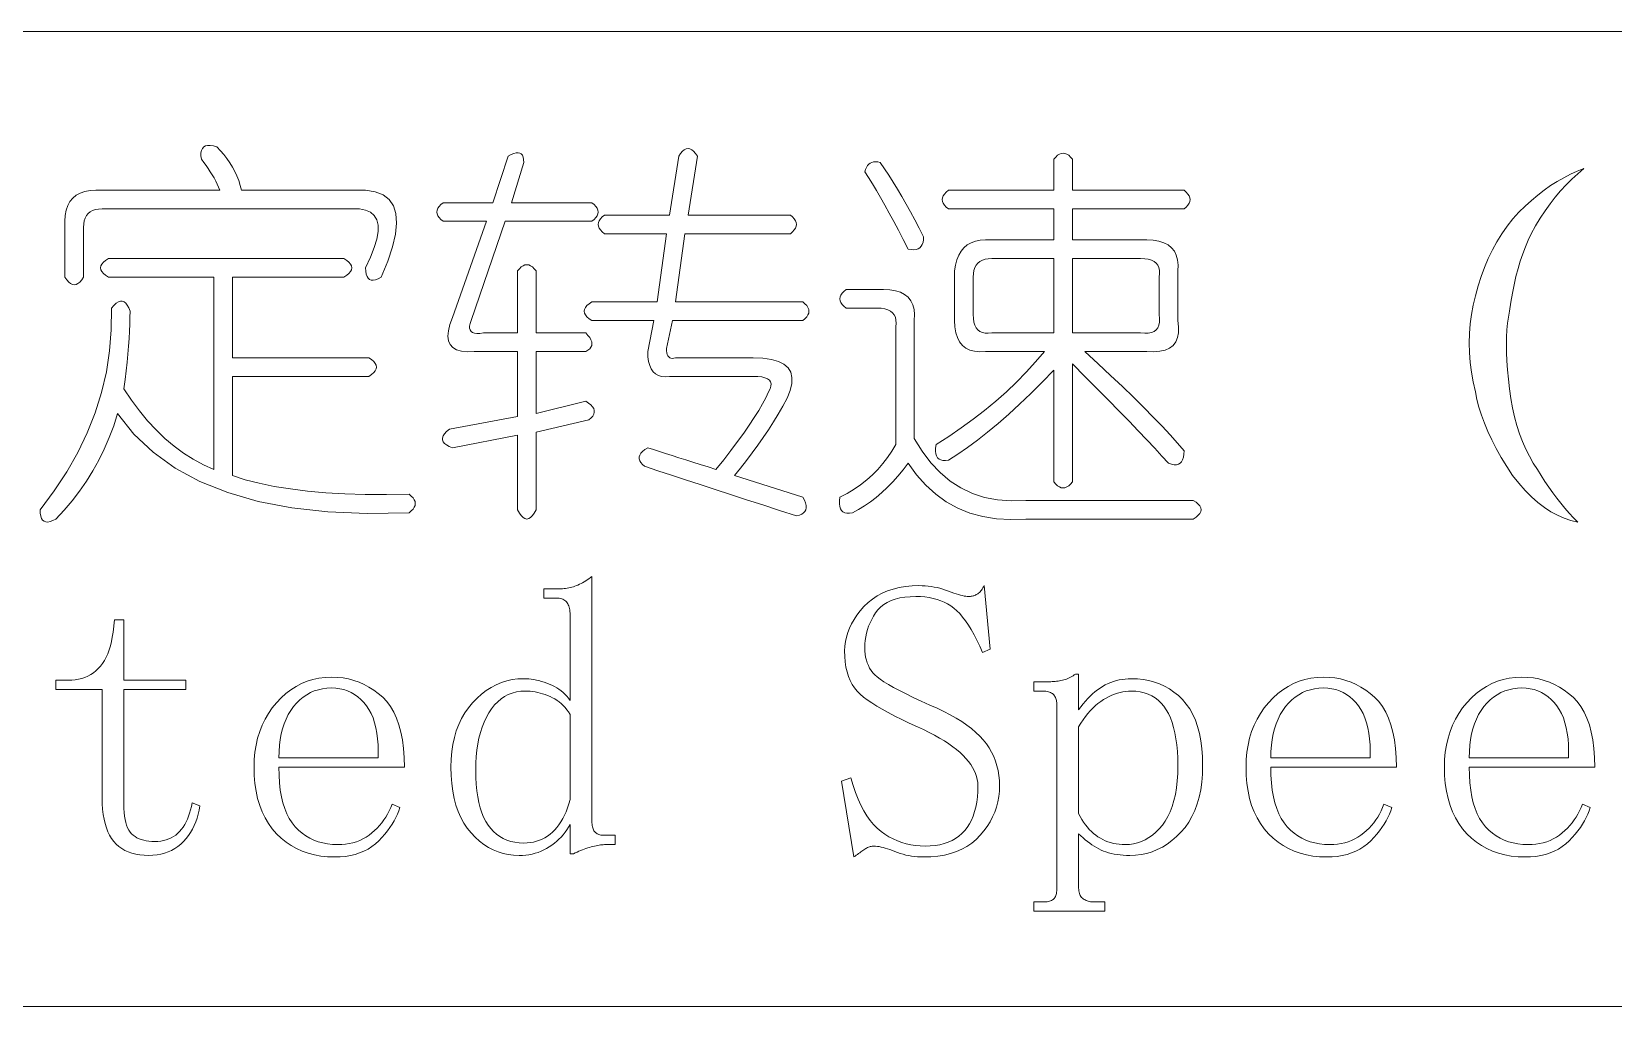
# Model space of a CAD drawing. Extents: x 1 to 297, y 1 to 210.
# Drawn here: x 47.49 to 56.24, y 29.56 to 34.95 of the extents above; entities that cross this region are included whole.
import ezdxf

# ---------------------------------------------------------------- set-up
doc = ezdxf.new("R2010")
doc.units = 0

msp = doc.modelspace()

# ---------------------------------------------------------------- linework, layer by layer
at = {"color": 7, "lineweight": 13}
for p, q in [((1.3055, 34.9534), (219.3213, 34.9534)), ((1.3055, 29.5649), (219.3213, 29.5649))]:
    msp.add_line(p, q, dxfattribs=at)
for points in [[(48.5176, 34.3163), (48.5375, 34.2954), (48.556, 34.2738), (48.5731, 34.2515), (48.5889, 34.2285), (48.6033, 34.2049), (48.6163, 34.1805), (48.628, 34.1555), (48.6383, 34.1298), (48.6472, 34.1034), (48.6547, 34.0763), (49.3404, 34.0763), (49.3938, 34.0684), (49.4371, 34.0516), (49.4706, 34.0259), (49.494, 33.9913), (49.5076, 33.9477), (49.5112, 33.8953), (49.5048, 33.8339), (49.4886, 33.7636), (49.4623, 33.6844), (49.4262, 33.5963), (49.4099, 33.5875), (49.3953, 33.5819), (49.3824, 33.5793), (49.3713, 33.5798), (49.3619, 33.5834), (49.3542, 33.5901), (49.3482, 33.5999), (49.3439, 33.6127), (49.3413, 33.6287), (49.3404, 33.6477), (49.3679, 33.7065), (49.3884, 33.7595), (49.4022, 33.8066), (49.409, 33.8479), (49.409, 33.8834), (49.4022, 33.9131), (49.3884, 33.9369), (49.3679, 33.9549), (49.3404, 33.9671), (49.3062, 33.9734), (47.8833, 33.9734), (47.8638, 33.9724), (47.8463, 33.9693), (47.8308, 33.9642), (47.8175, 33.957), (47.8062, 33.9477), (47.7969, 33.9364), (47.7897, 33.923), (47.7846, 33.9076), (47.7815, 33.8901), (47.7804, 33.8706), (47.7804, 33.5963), (47.7702, 33.5809), (47.7599, 33.5689), (47.7496, 33.5603), (47.7393, 33.5551), (47.729, 33.5534), (47.7187, 33.5551), (47.7084, 33.5603), (47.6982, 33.5689), (47.6879, 33.5809), (47.6776, 33.5963), (47.6776, 33.9049), (47.6793, 33.9374), (47.6844, 33.9666), (47.693, 33.9923), (47.705, 34.0146), (47.7204, 34.0334), (47.7393, 34.0489), (47.7616, 34.0609), (47.7873, 34.0694), (47.8164, 34.0746), (47.849, 34.0763), (48.5347, 34.0763), (48.5275, 34.0934), (48.5196, 34.1106), (48.5111, 34.1277), (48.5018, 34.1449), (48.4919, 34.162), (48.4812, 34.1791), (48.4699, 34.1963), (48.4579, 34.2134), (48.4452, 34.2306), (48.4319, 34.2477), (48.4296, 34.2669), (48.4298, 34.2834), (48.4324, 34.2971), (48.4374, 34.3081), (48.4447, 34.3163), (48.4545, 34.3218), (48.4667, 34.3245), (48.4812, 34.3245), (48.4982, 34.3218)], [(51.1747, 34.2649), (51.1233, 33.9391), (51.689, 33.9391), (51.7014, 33.9289), (51.711, 33.9186), (51.7178, 33.9083), (51.7219, 33.898), (51.7233, 33.8877), (51.7219, 33.8774), (51.7178, 33.8671), (51.711, 33.8569), (51.7014, 33.8466), (51.689, 33.8363), (51.1062, 33.8363), (51.0547, 33.4591), (51.7576, 33.4591), (51.7699, 33.4489), (51.7795, 33.4386), (51.7864, 33.4283), (51.7905, 33.418), (51.7919, 33.4077), (51.7905, 33.3974), (51.7864, 33.3871), (51.7795, 33.3769), (51.7699, 33.3666), (51.7576, 33.3563), (51.0376, 33.3563), (51.0033, 33.202), (51.0038, 33.1891), (51.0054, 33.178), (51.0079, 33.1686), (51.0115, 33.1609), (51.0162, 33.1549), (51.0218, 33.1506), (51.0285, 33.148), (51.0362, 33.1471), (51.045, 33.148), (51.0547, 33.1506), (51.4833, 33.1506), (51.5376, 33.1483), (51.5841, 33.1417), (51.6227, 33.1305), (51.6534, 33.1149), (51.6762, 33.0949), (51.6911, 33.0703), (51.6981, 33.0414), (51.6972, 33.0079), (51.6885, 32.9701), (51.6719, 32.9277), (51.6474, 32.8833), (51.6218, 32.8393), (51.5952, 32.7955), (51.5676, 32.7522), (51.539, 32.7091), (51.5094, 32.6665), (51.4787, 32.6241), (51.447, 32.5821), (51.4142, 32.5405), (51.3804, 32.4991), (51.7576, 32.3791), (51.7665, 32.3627), (51.7727, 32.3476), (51.7761, 32.3339), (51.7768, 32.3215), (51.7747, 32.3106), (51.7699, 32.301), (51.7624, 32.2927), (51.7521, 32.2859), (51.7391, 32.2804), (51.7233, 32.2763), (51.6285, 32.3068), (51.5361, 32.3366), (51.4461, 32.3658), (51.3585, 32.3942), (51.2733, 32.422), (51.1905, 32.4491), (51.1101, 32.4755), (51.0321, 32.5012), (50.9565, 32.5262), (50.8833, 32.5506), (50.8711, 32.5609), (50.862, 32.5711), (50.856, 32.5814), (50.8531, 32.5917), (50.8533, 32.602), (50.8566, 32.6123), (50.8629, 32.6226), (50.8723, 32.6329), (50.8848, 32.6431), (50.9004, 32.6534), (50.932, 32.643), (50.9649, 32.6322), (50.9992, 32.621), (51.0348, 32.6095), (51.0719, 32.5977), (51.1103, 32.5855), (51.15, 32.573), (51.1912, 32.5602), (51.2337, 32.547), (51.2776, 32.5334), (51.3206, 32.5871), (51.3606, 32.6383), (51.3974, 32.6872), (51.4312, 32.7337), (51.4619, 32.7777), (51.4895, 32.8194), (51.514, 32.8586), (51.5354, 32.8955), (51.5538, 32.9299), (51.569, 32.962), (51.5774, 32.9783), (51.582, 32.9929), (51.5829, 33.0057), (51.58, 33.0169), (51.5733, 33.0263), (51.5628, 33.034), (51.5486, 33.04), (51.5306, 33.0443), (51.5088, 33.0469), (51.4833, 33.0477), (51.0204, 33.0477), (50.9976, 33.046), (50.9772, 33.0477), (50.9592, 33.0529), (50.9436, 33.0614), (50.9304, 33.0734), (50.9196, 33.0889), (50.9112, 33.1077), (50.9052, 33.13), (50.9016, 33.1557), (50.9004, 33.1849), (50.9347, 33.3563), (50.5919, 33.3563), (50.5764, 33.3666), (50.5644, 33.3769), (50.5559, 33.3871), (50.5507, 33.3974), (50.549, 33.4077), (50.5507, 33.418), (50.5559, 33.4283), (50.5644, 33.4386), (50.5764, 33.4489), (50.5919, 33.4591), (50.9519, 33.4591), (51.0033, 33.8363), (50.6604, 33.8363), (50.6481, 33.8466), (50.6385, 33.8569), (50.6316, 33.8671), (50.6275, 33.8774), (50.6262, 33.8877), (50.6275, 33.898), (50.6316, 33.9083), (50.6385, 33.9186), (50.6481, 33.9289), (50.6604, 33.9391), (51.0204, 33.9391), (51.0719, 34.2649), (51.0822, 34.2803), (51.0924, 34.2923), (51.1027, 34.3009), (51.113, 34.306), (51.1233, 34.3077), (51.1336, 34.306), (51.1439, 34.3009), (51.1542, 34.2923), (51.1644, 34.2803)], [(50.129, 34.2649), (50.1453, 34.2738), (50.1599, 34.2799), (50.1727, 34.2834), (50.1839, 34.2841), (50.1933, 34.282), (50.201, 34.2772), (50.207, 34.2697), (50.2113, 34.2594), (50.2139, 34.2463), (50.2147, 34.2306), (50.1462, 34.0077), (50.5919, 34.0077), (50.6042, 33.9974), (50.6138, 33.9871), (50.6207, 33.9769), (50.6248, 33.9666), (50.6262, 33.9563), (50.6248, 33.946), (50.6207, 33.9357), (50.6138, 33.9254), (50.6042, 33.9151), (50.5919, 33.9049), (50.1119, 33.9049), (49.9233, 33.3563), (49.9178, 33.3402), (49.9151, 33.3261), (49.9151, 33.3141), (49.9178, 33.3042), (49.9233, 33.2963), (49.9315, 33.2905), (49.9425, 33.2867), (49.9562, 33.285), (49.9727, 33.2853), (49.9919, 33.2877), (50.1804, 33.2877), (50.1804, 33.6306), (50.1907, 33.6429), (50.201, 33.6525), (50.2113, 33.6594), (50.2216, 33.6635), (50.2319, 33.6649), (50.2422, 33.6635), (50.2524, 33.6594), (50.2627, 33.6525), (50.273, 33.6429), (50.2833, 33.6306), (50.2833, 33.2877), (50.5576, 33.2877), (50.5699, 33.2743), (50.5795, 33.2617), (50.5864, 33.2497), (50.5905, 33.2383), (50.5919, 33.2277), (50.5905, 33.2178), (50.5864, 33.2085), (50.5795, 33.1999), (50.5699, 33.1921), (50.5576, 33.1849), (50.2833, 33.1849), (50.2833, 32.842), (50.5576, 32.9106), (50.5732, 32.9003), (50.5857, 32.89), (50.5951, 32.8797), (50.6015, 32.8694), (50.6047, 32.8591), (50.6049, 32.8489), (50.602, 32.8386), (50.596, 32.8283), (50.5869, 32.818), (50.5747, 32.8077), (50.2833, 32.7391), (50.2833, 32.3106), (50.273, 32.2921), (50.2627, 32.2777), (50.2524, 32.2674), (50.2422, 32.2612), (50.2319, 32.2591), (50.2216, 32.2612), (50.2113, 32.2674), (50.201, 32.2777), (50.1907, 32.2921), (50.1804, 32.3106), (50.1804, 32.722), (49.8204, 32.6534), (49.8018, 32.6606), (49.7868, 32.6685), (49.7757, 32.6771), (49.7683, 32.6863), (49.7647, 32.6963), (49.7649, 32.7069), (49.7688, 32.7182), (49.7766, 32.7302), (49.788, 32.7429), (49.8033, 32.7563), (50.1804, 32.8249), (50.1804, 33.1849), (49.9404, 33.1849), (49.9022, 33.1837), (49.8698, 33.1869), (49.8432, 33.1946), (49.8225, 33.2068), (49.8076, 33.2234), (49.7985, 33.2445), (49.7952, 33.2701), (49.7978, 33.3001), (49.8062, 33.3345), (49.8204, 33.3734), (50.009, 33.9049), (49.769, 33.9049), (49.7567, 33.9151), (49.7471, 33.9254), (49.7402, 33.9357), (49.7361, 33.946), (49.7347, 33.9563), (49.7361, 33.9666), (49.7402, 33.9769), (49.7471, 33.9871), (49.7567, 33.9974), (49.769, 34.0077), (50.0433, 34.0077)], [(52.1862, 34.2306), (52.2102, 34.1956), (52.2342, 34.1593), (52.2582, 34.1215), (52.2822, 34.0825), (52.3062, 34.042), (52.3302, 34.0002), (52.3542, 33.957), (52.3782, 33.9124), (52.4022, 33.8665), (52.4262, 33.8191), (52.4253, 33.803), (52.4227, 33.789), (52.4184, 33.777), (52.4124, 33.767), (52.4047, 33.7591), (52.3953, 33.7533), (52.3842, 33.7495), (52.3713, 33.7478), (52.3567, 33.7482), (52.3404, 33.7506), (52.3134, 33.8042), (52.287, 33.8555), (52.2612, 33.9043), (52.2362, 33.9508), (52.2119, 33.9949), (52.1882, 34.0365), (52.1652, 34.0758), (52.143, 34.1126), (52.1214, 34.1471), (52.1004, 34.1791), (52.1044, 34.192), (52.1094, 34.2031), (52.1154, 34.2126), (52.1224, 34.2203), (52.1304, 34.2263), (52.1395, 34.2306), (52.1496, 34.2331), (52.1608, 34.234), (52.173, 34.2331)], [(53.1462, 34.2477), (53.1564, 34.2601), (53.1667, 34.2697), (53.177, 34.2765), (53.1873, 34.2806), (53.1976, 34.282), (53.2079, 34.2806), (53.2182, 34.2765), (53.2284, 34.2697), (53.2387, 34.2601), (53.249, 34.2477), (53.249, 34.0763), (53.8662, 34.0763), (53.8785, 34.066), (53.8881, 34.0557), (53.895, 34.0454), (53.8991, 34.0351), (53.9004, 34.0249), (53.8991, 34.0146), (53.895, 34.0043), (53.8881, 33.994), (53.8785, 33.9837), (53.8662, 33.9734), (53.249, 33.9734), (53.249, 33.802), (53.6604, 33.802), (53.6961, 33.8003), (53.7276, 33.7951), (53.7551, 33.7866), (53.7784, 33.7746), (53.7976, 33.7591), (53.8127, 33.7403), (53.8236, 33.718), (53.8305, 33.6923), (53.8332, 33.6631), (53.8319, 33.6306), (53.8319, 33.3563), (53.8363, 33.3206), (53.836, 33.2891), (53.8308, 33.2617), (53.8209, 33.2383), (53.8062, 33.2191), (53.7866, 33.2041), (53.7623, 33.1931), (53.7331, 33.1862), (53.6992, 33.1835), (53.6604, 33.1849), (53.3176, 33.1849), (53.391, 33.1177), (53.4602, 33.0532), (53.5254, 32.9915), (53.5864, 32.9325), (53.6433, 32.8763), (53.6961, 32.8228), (53.7448, 32.7721), (53.7894, 32.7241), (53.8298, 32.6788), (53.8662, 32.6363), (53.8653, 32.6171), (53.8627, 32.6006), (53.8584, 32.5869), (53.8524, 32.5759), (53.8447, 32.5677), (53.8353, 32.5622), (53.8242, 32.5595), (53.8113, 32.5595), (53.7967, 32.5622), (53.7804, 32.5677), (53.7443, 32.6071), (53.7043, 32.65), (53.6606, 32.6963), (53.6131, 32.746), (53.5619, 32.7991), (53.5068, 32.8557), (53.448, 32.9157), (53.3855, 32.9791), (53.3191, 33.046), (53.249, 33.1163), (53.249, 32.4649), (53.2387, 32.4525), (53.2284, 32.4429), (53.2182, 32.4361), (53.2079, 32.4319), (53.1976, 32.4306), (53.1873, 32.4319), (53.177, 32.4361), (53.1667, 32.4429), (53.1564, 32.4525), (53.1462, 32.4649), (53.1462, 33.082), (53.0817, 33.0153), (53.0186, 32.9524), (52.9569, 32.8933), (52.8966, 32.8379), (52.8376, 32.7863), (52.78, 32.7385), (52.7238, 32.6944), (52.6689, 32.6541), (52.6154, 32.6176), (52.5633, 32.5849), (52.5472, 32.5826), (52.5331, 32.5828), (52.5211, 32.5854), (52.5112, 32.5903), (52.5033, 32.5977), (52.4975, 32.6075), (52.4937, 32.6197), (52.492, 32.6342), (52.4923, 32.6512), (52.4947, 32.6706), (52.5655, 32.7158), (52.6339, 32.7625), (52.6999, 32.8105), (52.7635, 32.8598), (52.8247, 32.9106), (52.8835, 32.9627), (52.9399, 33.0162), (52.9939, 33.071), (53.0455, 33.1273), (53.0947, 33.1849), (52.769, 33.1849), (52.7364, 33.1835), (52.7073, 33.1862), (52.6816, 33.1931), (52.6593, 33.2041), (52.6404, 33.2191), (52.625, 33.2383), (52.613, 33.2617), (52.6044, 33.2891), (52.5993, 33.3206), (52.5976, 33.3563), (52.5976, 33.6306), (52.6024, 33.6631), (52.6099, 33.6923), (52.6202, 33.718), (52.6332, 33.7403), (52.649, 33.7591), (52.6675, 33.7746), (52.6888, 33.7866), (52.7128, 33.7951), (52.7395, 33.8003), (52.769, 33.802), (53.1462, 33.802), (53.1462, 33.9734), (52.5633, 33.9734), (52.551, 33.9837), (52.5414, 33.994), (52.5345, 34.0043), (52.5304, 34.0146), (52.529, 34.0249), (52.5304, 34.0351), (52.5345, 34.0454), (52.5414, 34.0557), (52.551, 34.066), (52.5633, 34.0763), (53.1462, 34.0763)], [(56.0776, 34.1963), (56.0438, 34.168), (56.0111, 34.138), (55.9794, 34.1063), (55.9487, 34.0729), (55.919, 34.0377), (55.8904, 34.0009), (55.8628, 33.9623), (55.8362, 33.922), (55.8107, 33.88), (55.7862, 33.8363), (55.7695, 33.8011), (55.7539, 33.7643), (55.7394, 33.7257), (55.7258, 33.6854), (55.7133, 33.6434), (55.7018, 33.5997), (55.6914, 33.5543), (55.6819, 33.5071), (55.6735, 33.4583), (55.6662, 33.4077), (55.66, 33.3757), (55.6552, 33.3412), (55.6518, 33.3043), (55.6497, 33.2651), (55.649, 33.2234), (55.6497, 33.1794), (55.6518, 33.1329), (55.6552, 33.0841), (55.66, 33.0328), (55.6662, 32.9791), (55.6739, 32.9253), (55.6833, 32.8735), (55.6944, 32.8238), (55.7073, 32.7762), (55.7219, 32.7306), (55.7382, 32.687), (55.7562, 32.6455), (55.7759, 32.6061), (55.7973, 32.5687), (55.8204, 32.5334), (55.8412, 32.4997), (55.8623, 32.4669), (55.8837, 32.4352), (55.9055, 32.4045), (55.9276, 32.3749), (55.95, 32.3462), (55.9728, 32.3186), (55.996, 32.2921), (56.0195, 32.2665), (56.0433, 32.242), (56.0058, 32.2507), (55.9686, 32.2633), (55.9317, 32.2795), (55.8952, 32.2996), (55.859, 32.3234), (55.8232, 32.351), (55.7877, 32.3824), (55.7526, 32.4175), (55.7178, 32.4565), (55.6833, 32.4991), (55.6504, 32.5501), (55.6202, 32.5999), (55.5928, 32.6488), (55.5681, 32.6966), (55.5462, 32.7434), (55.527, 32.7892), (55.5105, 32.8339), (55.4968, 32.8777), (55.4858, 32.9203), (55.4776, 32.962), (55.4652, 33.0167), (55.4556, 33.071), (55.4488, 33.125), (55.4447, 33.1787), (55.4433, 33.232), (55.4447, 33.285), (55.4488, 33.3376), (55.4556, 33.3899), (55.4652, 33.4418), (55.4776, 33.4934), (55.4923, 33.5474), (55.5091, 33.5997), (55.528, 33.6503), (55.5489, 33.6991), (55.5719, 33.7463), (55.5969, 33.7917), (55.624, 33.8354), (55.6531, 33.8774), (55.6843, 33.9177), (55.7176, 33.9563), (55.752, 33.9895), (55.7868, 34.0207), (55.822, 34.0499), (55.8575, 34.077), (55.8933, 34.102), (55.9295, 34.125), (55.966, 34.1459), (56.0028, 34.1647), (56.04, 34.1815)], [(47.9176, 33.6991), (49.2204, 33.6991), (49.2359, 33.6889), (49.2479, 33.6786), (49.2564, 33.6683), (49.2616, 33.658), (49.2633, 33.6477), (49.2616, 33.6374), (49.2564, 33.6271), (49.2479, 33.6169), (49.2359, 33.6066), (49.2204, 33.5963), (48.6033, 33.5963), (48.6033, 33.1506), (49.3576, 33.1506), (49.373, 33.1403), (49.385, 33.13), (49.3936, 33.1197), (49.3987, 33.1094), (49.4004, 33.0991), (49.3987, 33.0889), (49.3936, 33.0786), (49.385, 33.0683), (49.373, 33.058), (49.3576, 33.0477), (48.6033, 33.0477), (48.6033, 32.4991), (48.6748, 32.4765), (48.7521, 32.4566), (48.8352, 32.4395), (48.9242, 32.4251), (49.019, 32.4134), (49.1196, 32.4045), (49.2261, 32.3983), (49.3384, 32.3949), (49.4565, 32.3942), (49.5804, 32.3963), (49.5928, 32.386), (49.6024, 32.3757), (49.6092, 32.3654), (49.6134, 32.3551), (49.6147, 32.3449), (49.6134, 32.3346), (49.6092, 32.3243), (49.6024, 32.314), (49.5928, 32.3037), (49.5804, 32.2934), (49.3483, 32.2897), (49.132, 32.2989), (48.9314, 32.3212), (48.7466, 32.3565), (48.5776, 32.4049), (48.4243, 32.4662), (48.2868, 32.5406), (48.1651, 32.6281), (48.0592, 32.7285), (47.969, 32.842), (47.9471, 32.7745), (47.9224, 32.709), (47.895, 32.6455), (47.8648, 32.5842), (47.8319, 32.5249), (47.7962, 32.4676), (47.7578, 32.4124), (47.7167, 32.3593), (47.6728, 32.3082), (47.6262, 32.2591), (47.6099, 32.2504), (47.5953, 32.2447), (47.5824, 32.2422), (47.5713, 32.2427), (47.5619, 32.2463), (47.5542, 32.253), (47.5482, 32.2627), (47.5439, 32.2756), (47.5413, 32.2915), (47.5404, 32.3106), (47.6184, 32.4143), (47.6879, 32.5197), (47.7487, 32.6269), (47.801, 32.7357), (47.8447, 32.8463), (47.8799, 32.9586), (47.9064, 33.0726), (47.9244, 33.1883), (47.9339, 33.3057), (47.9347, 33.4249), (47.9481, 33.4401), (47.9608, 33.4516), (47.9728, 33.4593), (47.9841, 33.4633), (47.9947, 33.4634), (48.0047, 33.4598), (48.0139, 33.4525), (48.0225, 33.4413), (48.0304, 33.4264), (48.0376, 33.4077), (48.0372, 33.3726), (48.0362, 33.3357), (48.0345, 33.2971), (48.0321, 33.2569), (48.029, 33.2149), (48.0252, 33.1711), (48.0208, 33.1257), (48.0156, 33.0786), (48.0098, 33.0297), (48.0033, 32.9791), (48.0453, 32.9161), (48.089, 32.8571), (48.1344, 32.8022), (48.1816, 32.7515), (48.2304, 32.7049), (48.281, 32.6623), (48.3333, 32.6239), (48.3873, 32.5897), (48.443, 32.5595), (48.5004, 32.5334), (48.5004, 33.5963), (47.9176, 33.5963), (47.9022, 33.6066), (47.8902, 33.6169), (47.8816, 33.6271), (47.8764, 33.6374), (47.8747, 33.6477), (47.8764, 33.658), (47.8816, 33.6683), (47.8902, 33.6786), (47.9022, 33.6889)], [(53.1462, 33.6991), (52.8033, 33.6991), (52.7838, 33.6981), (52.7663, 33.695), (52.7508, 33.6899), (52.7375, 33.6827), (52.7262, 33.6734), (52.7169, 33.6621), (52.7097, 33.6487), (52.7046, 33.6333), (52.7015, 33.6158), (52.7004, 33.5963), (52.7004, 33.3906), (52.7015, 33.3679), (52.7046, 33.3481), (52.7097, 33.3309), (52.7169, 33.3165), (52.7262, 33.3049), (52.7375, 33.2959), (52.7508, 33.2898), (52.7663, 33.2863), (52.7838, 33.2857), (52.8033, 33.2877), (53.1462, 33.2877)], [(53.6262, 33.6991), (53.249, 33.6991), (53.249, 33.2877), (53.6262, 33.2877), (53.6488, 33.2857), (53.6687, 33.2863), (53.6858, 33.2898), (53.7002, 33.2959), (53.7119, 33.3049), (53.7208, 33.3165), (53.727, 33.3309), (53.7304, 33.3481), (53.7311, 33.3679), (53.729, 33.3906), (53.729, 33.5963), (53.7311, 33.6158), (53.7304, 33.6333), (53.727, 33.6487), (53.7208, 33.6621), (53.7119, 33.6734), (53.7002, 33.6827), (53.6858, 33.6899), (53.6687, 33.695), (53.6488, 33.6981)], [(51.9976, 33.5277), (52.2033, 33.5277), (52.239, 33.526), (52.2705, 33.5209), (52.2979, 33.5123), (52.3212, 33.5003), (52.3404, 33.4849), (52.3555, 33.466), (52.3665, 33.4437), (52.3734, 33.418), (52.3761, 33.3889), (52.3747, 33.3563), (52.3747, 32.7049), (52.4179, 32.6335), (52.4652, 32.5705), (52.5167, 32.5156), (52.5722, 32.469), (52.6319, 32.4306), (52.6956, 32.4004), (52.7635, 32.3785), (52.8355, 32.3647), (52.9116, 32.3593), (52.9919, 32.362), (53.9176, 32.362), (53.933, 32.3517), (53.945, 32.3414), (53.9536, 32.3311), (53.9587, 32.3209), (53.9604, 32.3106), (53.9587, 32.3003), (53.9536, 32.29), (53.945, 32.2797), (53.933, 32.2694), (53.9176, 32.2591), (52.9919, 32.2591), (52.9082, 32.2561), (52.8287, 32.2605), (52.7532, 32.2725), (52.6819, 32.2921), (52.6147, 32.3191), (52.5516, 32.3538), (52.4927, 32.3959), (52.4378, 32.4457), (52.3871, 32.5029), (52.3404, 32.5677), (52.3127, 32.531), (52.2842, 32.4964), (52.2551, 32.4638), (52.2252, 32.4333), (52.1947, 32.4049), (52.1635, 32.3785), (52.1316, 32.3541), (52.0991, 32.3318), (52.0658, 32.3116), (52.0319, 32.2934), (52.0158, 32.2912), (52.0017, 32.2914), (51.9897, 32.2939), (51.9798, 32.2989), (51.9719, 32.3063), (51.966, 32.3161), (51.9623, 32.3282), (51.9606, 32.3428), (51.9609, 32.3598), (51.9633, 32.3791), (52.0034, 32.4006), (52.0415, 32.4237), (52.0775, 32.4486), (52.1114, 32.4751), (52.1433, 32.5034), (52.1731, 32.5334), (52.2009, 32.5651), (52.2266, 32.5986), (52.2503, 32.6337), (52.2719, 32.6706), (52.2719, 33.322), (52.2739, 33.3415), (52.2732, 33.359), (52.2698, 33.3745), (52.2636, 33.3878), (52.2547, 33.3991), (52.2431, 33.4084), (52.2287, 33.4156), (52.2115, 33.4207), (52.1916, 33.4238), (52.169, 33.4249), (51.9976, 33.4249), (51.9852, 33.4351), (51.9756, 33.4454), (51.9688, 33.4557), (51.9647, 33.466), (51.9633, 33.4763), (51.9647, 33.4866), (51.9688, 33.4969), (51.9756, 33.5071), (51.9852, 33.5174)], [(50.189, 30.3991), (50.1586, 30.4004), (50.129, 30.4041), (50.1003, 30.4103), (50.0724, 30.419), (50.0454, 30.4302), (50.0193, 30.4439), (49.994, 30.46), (49.9696, 30.4787), (49.946, 30.4998), (49.9233, 30.5234), (49.9021, 30.5494), (49.8832, 30.5778), (49.8665, 30.6084), (49.852, 30.6414), (49.8397, 30.6766), (49.8297, 30.7142), (49.8219, 30.7541), (49.8163, 30.7963), (49.813, 30.8409), (49.8119, 30.8877), (49.8131, 30.9314), (49.8167, 30.9733), (49.8227, 31.0133), (49.8311, 31.0516), (49.8419, 31.0881), (49.8551, 31.1227), (49.8707, 31.1556), (49.8887, 31.1867), (49.9091, 31.216), (49.9319, 31.2434), (49.9563, 31.2687), (49.9816, 31.2913), (50.0077, 31.3112), (50.0347, 31.3285), (50.0626, 31.3431), (50.0913, 31.355), (50.1209, 31.3643), (50.1513, 31.371), (50.1826, 31.375), (50.2147, 31.3763), (50.2285, 31.376), (50.2423, 31.3751), (50.2563, 31.3736), (50.2703, 31.3715), (50.2844, 31.3688), (50.2986, 31.3655), (50.3128, 31.3616), (50.3272, 31.3571), (50.3416, 31.352), (50.3562, 31.3463), (50.3704, 31.34), (50.3841, 31.3331), (50.3972, 31.3256), (50.4096, 31.3175), (50.4215, 31.3088), (50.4328, 31.2995), (50.4435, 31.2896), (50.4535, 31.2791), (50.463, 31.268), (50.4719, 31.2563), (50.4719, 31.7191), (50.4717, 31.7292), (50.4712, 31.7387), (50.4703, 31.7477), (50.4691, 31.7562), (50.4676, 31.7641), (50.4657, 31.7716), (50.4635, 31.7785), (50.4609, 31.785), (50.458, 31.7909), (50.4547, 31.7963), (50.451, 31.8012), (50.4468, 31.8055), (50.4421, 31.8094), (50.4369, 31.8127), (50.4312, 31.8156), (50.4249, 31.8179), (50.4181, 31.8197), (50.4108, 31.821), (50.403, 31.8217), (50.3947, 31.822), (50.3262, 31.822), (50.3262, 31.8734), (50.4204, 31.8734), (50.429, 31.8736), (50.4376, 31.8741), (50.4462, 31.875), (50.4547, 31.8762), (50.4633, 31.8777), (50.4719, 31.8796), (50.4804, 31.8818), (50.489, 31.8844), (50.4976, 31.8873), (50.5062, 31.8906), (50.5147, 31.8942), (50.5233, 31.8981), (50.5319, 31.9024), (50.5404, 31.907), (50.549, 31.912), (50.5576, 31.9173), (50.5662, 31.923), (50.5747, 31.929), (50.5833, 31.9353), (50.5919, 31.942), (50.5919, 30.5877), (50.592, 30.5794), (50.5926, 30.5716), (50.5934, 30.5643), (50.5946, 30.5575), (50.5962, 30.5513), (50.598, 30.5455), (50.6003, 30.5403), (50.6028, 30.5356), (50.6058, 30.5314), (50.609, 30.5277), (50.6126, 30.5245), (50.6166, 30.5215), (50.6208, 30.519), (50.6255, 30.5167), (50.6304, 30.5149), (50.6358, 30.5133), (50.6414, 30.5121), (50.6474, 30.5113), (50.6538, 30.5107), (50.6604, 30.5106), (50.7204, 30.5106), (50.7204, 30.4591), (50.669, 30.4591), (50.662, 30.459), (50.6548, 30.4586), (50.6473, 30.458), (50.6395, 30.4571), (50.6315, 30.4559), (50.6232, 30.4545), (50.6147, 30.4528), (50.6059, 30.4509), (50.5969, 30.4487), (50.5876, 30.4463), (50.5781, 30.4436), (50.5686, 30.4406), (50.5589, 30.4374), (50.5492, 30.4339), (50.5394, 30.4302), (50.5295, 30.4262), (50.5195, 30.422), (50.5094, 30.4175), (50.4993, 30.4127), (50.489, 30.4077), (50.4719, 30.4077), (50.4719, 30.5706), (50.463, 30.5554), (50.4535, 30.5409), (50.4435, 30.527), (50.4328, 30.5137), (50.4215, 30.5009), (50.4096, 30.4888), (50.3972, 30.4773), (50.3841, 30.4663), (50.3704, 30.456), (50.3562, 30.4463), (50.3414, 30.4373), (50.3262, 30.4293), (50.3105, 30.4222), (50.2944, 30.4161), (50.2779, 30.4109), (50.261, 30.4067), (50.2437, 30.4034), (50.2259, 30.401), (50.2077, 30.3996)], [(52.3919, 31.1106), (52.347, 31.1309), (52.3051, 31.1507), (52.2661, 31.17), (52.23, 31.1887), (52.1969, 31.207), (52.1666, 31.2247), (52.1393, 31.242), (52.1148, 31.2587), (52.0933, 31.2749), (52.0747, 31.2906), (52.0584, 31.3069), (52.0439, 31.3249), (52.031, 31.3446), (52.0199, 31.366), (52.0104, 31.3891), (52.0027, 31.414), (51.9967, 31.4406), (51.9924, 31.4689), (51.9899, 31.4989), (51.989, 31.5306), (51.9901, 31.5562), (51.9933, 31.5815), (51.9987, 31.6066), (52.0062, 31.6314), (52.0158, 31.6559), (52.0276, 31.6802), (52.0415, 31.7043), (52.0576, 31.7281), (52.0758, 31.7516), (52.0962, 31.7749), (52.1185, 31.7968), (52.1426, 31.8165), (52.1685, 31.8339), (52.1963, 31.8489), (52.2258, 31.8616), (52.2571, 31.8721), (52.2903, 31.8802), (52.3252, 31.8859), (52.3619, 31.8894), (52.4004, 31.8906), (52.4175, 31.8903), (52.4344, 31.8894), (52.4511, 31.8879), (52.4676, 31.8858), (52.484, 31.8831), (52.5002, 31.8798), (52.5162, 31.8759), (52.5321, 31.8714), (52.5478, 31.8663), (52.5633, 31.8606), (52.5783, 31.8549), (52.5924, 31.8498), (52.6057, 31.8453), (52.6182, 31.8414), (52.6297, 31.8381), (52.6404, 31.8354), (52.6503, 31.8333), (52.6593, 31.8318), (52.6674, 31.8309), (52.6747, 31.8306), (52.6798, 31.8307), (52.6848, 31.8311), (52.6898, 31.8317), (52.6946, 31.8326), (52.6994, 31.8338), (52.704, 31.8352), (52.7086, 31.8369), (52.7131, 31.8388), (52.7175, 31.841), (52.7219, 31.8434), (52.7261, 31.8462), (52.7303, 31.8494), (52.7343, 31.8531), (52.7383, 31.8571), (52.7422, 31.8616), (52.746, 31.8666), (52.7498, 31.8719), (52.7534, 31.8777), (52.757, 31.8839), (52.7604, 31.8906), (52.7947, 31.5391), (52.7519, 31.522), (52.7364, 31.5568), (52.7208, 31.5894), (52.7052, 31.6196), (52.6895, 31.6475), (52.6737, 31.6731), (52.6578, 31.6963), (52.6418, 31.7173), (52.6257, 31.7359), (52.6095, 31.7523), (52.5933, 31.7663), (52.5765, 31.7785), (52.5588, 31.7894), (52.5402, 31.7991), (52.5206, 31.8074), (52.5001, 31.8145), (52.4786, 31.8203), (52.4562, 31.8248), (52.4328, 31.828), (52.4085, 31.8299), (52.3833, 31.8306), (52.3518, 31.8297), (52.3223, 31.827), (52.2948, 31.8225), (52.2695, 31.8162), (52.2462, 31.8081), (52.2249, 31.7982), (52.2057, 31.7865), (52.1886, 31.773), (52.1735, 31.7577), (52.1604, 31.7406), (52.149, 31.7224), (52.1388, 31.7041), (52.1298, 31.6854), (52.122, 31.6665), (52.1154, 31.6474), (52.11, 31.6279), (52.1058, 31.6083), (52.1028, 31.5883), (52.101, 31.5682), (52.1004, 31.5477), (52.101, 31.5292), (52.1027, 31.5115), (52.1055, 31.4946), (52.1094, 31.4785), (52.1144, 31.4631), (52.1205, 31.4485), (52.1277, 31.4346), (52.1361, 31.4215), (52.1456, 31.4092), (52.1562, 31.3977), (52.1692, 31.386), (52.1862, 31.3732), (52.2069, 31.3593), (52.2316, 31.3442), (52.2601, 31.3281), (52.2924, 31.3108), (52.3287, 31.2924), (52.3687, 31.2729), (52.4127, 31.2523), (52.4604, 31.2306), (52.5004, 31.2132), (52.5381, 31.1954), (52.5735, 31.1772), (52.6065, 31.1586), (52.6372, 31.1395), (52.6656, 31.12), (52.6917, 31.1001), (52.7155, 31.0797), (52.737, 31.0589), (52.7562, 31.0377), (52.7733, 31.0159), (52.7886, 30.9933), (52.8021, 30.97), (52.8138, 30.9458), (52.8237, 30.9209), (52.8318, 30.8953), (52.8381, 30.8688), (52.8426, 30.8416), (52.8453, 30.8136), (52.8462, 30.7849), (52.8451, 30.7543), (52.8419, 30.7245), (52.8365, 30.6954), (52.829, 30.6669), (52.8194, 30.6391), (52.8076, 30.6121), (52.7937, 30.5857), (52.7776, 30.5599), (52.7594, 30.5349), (52.739, 30.5106), (52.7166, 30.4878), (52.6922, 30.4674), (52.6659, 30.4494), (52.6375, 30.4338), (52.6072, 30.4206), (52.575, 30.4098), (52.5407, 30.4014), (52.5045, 30.3954), (52.4663, 30.3918), (52.4262, 30.3906), (52.4091, 30.3909), (52.3924, 30.3918), (52.3759, 30.3933), (52.3596, 30.3954), (52.3437, 30.3981), (52.3279, 30.4014), (52.3125, 30.4053), (52.2972, 30.4098), (52.2823, 30.4149), (52.2676, 30.4206), (52.2533, 30.4263), (52.2396, 30.4314), (52.2266, 30.4359), (52.2141, 30.4398), (52.2022, 30.4431), (52.191, 30.4458), (52.1803, 30.4479), (52.1702, 30.4494), (52.1607, 30.4503), (52.1519, 30.4506), (52.1467, 30.4504), (52.1416, 30.4499), (52.1364, 30.449), (52.1313, 30.4478), (52.1262, 30.4463), (52.121, 30.4444), (52.1159, 30.4422), (52.1107, 30.4396), (52.1056, 30.4367), (52.1004, 30.4334), (52.0952, 30.4299), (52.0898, 30.4262), (52.0842, 30.4224), (52.0785, 30.4183), (52.0726, 30.4141), (52.0665, 30.4098), (52.0602, 30.4052), (52.0538, 30.4005), (52.0472, 30.3956), (52.0404, 30.3906), (51.9719, 30.8106), (52.0233, 30.8277), (52.0358, 30.7862), (52.0492, 30.7473), (52.0635, 30.7111), (52.0788, 30.6775), (52.0951, 30.6466), (52.1123, 30.6184), (52.1304, 30.5928), (52.1495, 30.5699), (52.1695, 30.5496), (52.1904, 30.532), (52.2122, 30.5165), (52.2345, 30.5027), (52.2574, 30.4905), (52.281, 30.4799), (52.3051, 30.4709), (52.3298, 30.4636), (52.3551, 30.4579), (52.3811, 30.4538), (52.4076, 30.4514), (52.4347, 30.4506), (52.4631, 30.4514), (52.4901, 30.454), (52.5156, 30.4583), (52.5396, 30.4643), (52.5622, 30.472), (52.5834, 30.4814), (52.603, 30.4926), (52.6212, 30.5054), (52.638, 30.52), (52.6533, 30.5363), (52.6671, 30.5542), (52.6795, 30.5737), (52.6905, 30.5947), (52.6999, 30.6172), (52.7079, 30.6413), (52.7145, 30.6669), (52.7196, 30.6941), (52.7232, 30.7228), (52.7254, 30.7531), (52.7262, 30.7849), (52.7253, 30.802), (52.7229, 30.819), (52.7188, 30.8359), (52.7131, 30.8527), (52.7058, 30.8695), (52.6968, 30.8862), (52.6863, 30.9028), (52.674, 30.9193), (52.6602, 30.9357), (52.6447, 30.952), (52.6275, 30.9682), (52.6086, 30.9844), (52.5878, 31.0005), (52.5652, 31.0165), (52.5408, 31.0324), (52.5146, 31.0482), (52.4866, 31.0639), (52.4568, 31.0795), (52.4253, 31.0951)], [(48.0033, 30.682), (48.0037, 30.6588), (48.005, 30.6371), (48.0072, 30.6169), (48.0102, 30.5983), (48.014, 30.5813), (48.0187, 30.5658), (48.0243, 30.5518), (48.0307, 30.5394), (48.038, 30.5285), (48.0462, 30.5191), (48.0552, 30.511), (48.065, 30.5037), (48.0757, 30.4973), (48.0873, 30.4917), (48.0997, 30.487), (48.113, 30.4831), (48.1272, 30.4801), (48.1422, 30.478), (48.158, 30.4767), (48.1747, 30.4763), (48.1915, 30.4768), (48.2076, 30.4785), (48.2231, 30.4813), (48.2378, 30.4852), (48.2519, 30.4902), (48.2652, 30.4963), (48.2779, 30.5036), (48.2899, 30.5119), (48.3012, 30.5214), (48.3119, 30.532), (48.3218, 30.5436), (48.3311, 30.5562), (48.3396, 30.5697), (48.3475, 30.5841), (48.3547, 30.5995), (48.3612, 30.6158), (48.3671, 30.6331), (48.3722, 30.6513), (48.3767, 30.6705), (48.3804, 30.6906), (48.4233, 30.6734), (48.4193, 30.6499), (48.4142, 30.6271), (48.408, 30.6053), (48.4007, 30.5843), (48.3922, 30.5641), (48.3827, 30.5449), (48.372, 30.5264), (48.3602, 30.5089), (48.3473, 30.4921), (48.3333, 30.4763), (48.3183, 30.4616), (48.3023, 30.4485), (48.2853, 30.4369), (48.2675, 30.4269), (48.2487, 30.4184), (48.2289, 30.4115), (48.2082, 30.4061), (48.1866, 30.4022), (48.164, 30.3999), (48.1404, 30.3991), (48.1154, 30.3999), (48.0916, 30.4022), (48.0691, 30.4061), (48.0479, 30.4115), (48.0279, 30.4184), (48.0093, 30.4269), (47.9919, 30.4369), (47.9759, 30.4485), (47.9611, 30.4616), (47.9476, 30.4763), (47.9354, 30.4926), (47.9244, 30.5106), (47.9148, 30.5303), (47.9064, 30.5517), (47.8994, 30.5749), (47.8936, 30.5997), (47.8891, 30.6263), (47.8859, 30.6546), (47.8839, 30.6846), (47.8833, 30.7163), (47.8833, 31.3163), (47.6262, 31.3163), (47.6262, 31.3677), (47.6947, 31.3677), (47.7149, 31.3684), (47.7343, 31.3703), (47.753, 31.3735), (47.7708, 31.378), (47.7879, 31.3838), (47.8043, 31.3909), (47.8198, 31.3992), (47.8346, 31.4089), (47.8486, 31.4198), (47.8619, 31.432), (47.8743, 31.4456), (47.8857, 31.4606), (47.8962, 31.4771), (47.9058, 31.4951), (47.9144, 31.5145), (47.922, 31.5354), (47.9288, 31.5577), (47.9346, 31.5815), (47.9394, 31.6067), (47.9433, 31.6334), (47.9519, 31.702), (48.0033, 31.702), (48.0033, 31.3677), (48.3462, 31.3677), (48.3462, 31.3163), (48.0033, 31.3163)], [(48.8604, 30.8877), (48.8613, 30.8428), (48.864, 30.8005), (48.8685, 30.7608), (48.8748, 30.7238), (48.8829, 30.6895), (48.8928, 30.6578), (48.9045, 30.6288), (48.918, 30.6025), (48.9333, 30.5788), (48.9504, 30.5577), (48.969, 30.539), (48.9887, 30.5222), (49.0095, 30.5074), (49.0314, 30.4946), (49.0544, 30.4838), (49.0785, 30.4749), (49.1037, 30.468), (49.1301, 30.4631), (49.1576, 30.4601), (49.1862, 30.4591), (49.2081, 30.4598), (49.2294, 30.4617), (49.2499, 30.4649), (49.2698, 30.4694), (49.289, 30.4752), (49.3075, 30.4823), (49.3254, 30.4906), (49.3425, 30.5003), (49.359, 30.5112), (49.3747, 30.5234), (49.3897, 30.5366), (49.4039, 30.5503), (49.4172, 30.5647), (49.4296, 30.5797), (49.4412, 30.5952), (49.4519, 30.6114), (49.4617, 30.6281), (49.4707, 30.6455), (49.4789, 30.6634), (49.4862, 30.682), (49.529, 30.6649), (49.5232, 30.646), (49.5162, 30.6273), (49.5078, 30.6087), (49.4982, 30.5901), (49.4872, 30.5716), (49.475, 30.5533), (49.4615, 30.535), (49.4467, 30.5167), (49.4307, 30.4986), (49.4133, 30.4806), (49.3947, 30.4635), (49.3747, 30.4482), (49.3535, 30.4347), (49.331, 30.423), (49.3072, 30.4131), (49.2822, 30.405), (49.2558, 30.3987), (49.2282, 30.3942), (49.1992, 30.3915), (49.169, 30.3906), (49.1303, 30.3919), (49.0931, 30.3957), (49.0573, 30.4021), (49.023, 30.4111), (48.9901, 30.4227), (48.9587, 30.4369), (48.9287, 30.4536), (48.9002, 30.4729), (48.8732, 30.4947), (48.8476, 30.5191), (48.824, 30.546), (48.8028, 30.575), (48.7842, 30.6063), (48.768, 30.6398), (48.7544, 30.6756), (48.7432, 30.7135), (48.7345, 30.7537), (48.7283, 30.7962), (48.7245, 30.8408), (48.7233, 30.8877), (48.7245, 30.9298), (48.7283, 30.9705), (48.7345, 31.0097), (48.7432, 31.0475), (48.7544, 31.0838), (48.768, 31.1186), (48.7842, 31.152), (48.8028, 31.1839), (48.824, 31.2144), (48.8476, 31.2434), (48.873, 31.2703), (48.8995, 31.2943), (48.9272, 31.3156), (48.9559, 31.3339), (48.9858, 31.3495), (49.0168, 31.3622), (49.0489, 31.3721), (49.0821, 31.3792), (49.1164, 31.3834), (49.1519, 31.3849), (49.184, 31.3837), (49.2153, 31.3804), (49.2457, 31.3748), (49.2753, 31.367), (49.304, 31.357), (49.3319, 31.3447), (49.3589, 31.3303), (49.385, 31.3135), (49.4103, 31.2946), (49.4347, 31.2734), (49.4575, 31.2495), (49.4779, 31.2223), (49.4959, 31.1919), (49.5115, 31.1582), (49.5247, 31.1213), (49.5355, 31.0811), (49.5439, 31.0376), (49.5499, 30.9909), (49.5535, 30.9409), (49.5547, 30.8877)], [(49.409, 30.9391), (49.4099, 30.976), (49.4092, 31.011), (49.4068, 31.0442), (49.4028, 31.0756), (49.3972, 31.1052), (49.39, 31.133), (49.3811, 31.159), (49.3706, 31.1833), (49.3585, 31.2057), (49.3447, 31.2263), (49.3297, 31.245), (49.3137, 31.2618), (49.2968, 31.2766), (49.2789, 31.2894), (49.2601, 31.3002), (49.2403, 31.3091), (49.2196, 31.316), (49.198, 31.3209), (49.1754, 31.3239), (49.1519, 31.3249), (49.1266, 31.3238), (49.1023, 31.3207), (49.079, 31.3156), (49.0566, 31.3084), (49.0351, 31.2991), (49.0146, 31.2878), (48.995, 31.2745), (48.9763, 31.259), (48.9586, 31.2415), (48.9419, 31.222), (48.9264, 31.2007), (48.9126, 31.1778), (48.9003, 31.1533), (48.8898, 31.1274), (48.8808, 31.0999), (48.8735, 31.0708), (48.8678, 31.0402), (48.8637, 31.0081), (48.8613, 30.9744), (48.8604, 30.9391)], [(53.369, 30.142), (53.429, 30.142), (53.429, 30.0906), (53.0347, 30.0906), (53.0347, 30.142), (53.0862, 30.142), (53.0945, 30.1422), (53.1023, 30.1427), (53.1096, 30.1435), (53.1163, 30.1447), (53.1226, 30.1463), (53.1283, 30.1482), (53.1336, 30.1504), (53.1383, 30.153), (53.1425, 30.1559), (53.1462, 30.1591), (53.1494, 30.1628), (53.1523, 30.167), (53.1549, 30.1717), (53.1571, 30.177), (53.159, 30.1827), (53.1606, 30.189), (53.1618, 30.1957), (53.1626, 30.203), (53.1631, 30.2108), (53.1633, 30.2191), (53.1633, 31.2306), (53.1631, 31.2373), (53.1626, 31.2438), (53.1618, 31.25), (53.1606, 31.2559), (53.159, 31.2616), (53.1571, 31.2671), (53.1549, 31.2723), (53.1523, 31.2772), (53.1494, 31.2819), (53.1462, 31.2863), (53.1425, 31.2904), (53.1383, 31.294), (53.1336, 31.2972), (53.1283, 31.3), (53.1226, 31.3024), (53.1163, 31.3043), (53.1096, 31.3058), (53.1023, 31.3069), (53.0945, 31.3075), (53.0862, 31.3077), (53.0347, 31.3077), (53.0347, 31.3591), (53.1119, 31.3591), (53.1204, 31.3592), (53.1288, 31.3595), (53.1372, 31.3599), (53.1455, 31.3605), (53.1537, 31.3613), (53.1618, 31.3622), (53.1698, 31.3633), (53.1777, 31.3646), (53.1855, 31.3661), (53.1933, 31.3677), (53.201, 31.3696), (53.2086, 31.3718), (53.2161, 31.3744), (53.2235, 31.3773), (53.2308, 31.3806), (53.238, 31.3842), (53.2452, 31.3881), (53.2523, 31.3924), (53.2593, 31.397), (53.2662, 31.402), (53.2833, 31.402), (53.2833, 31.2049), (53.2954, 31.2216), (53.3078, 31.2374), (53.3205, 31.2524), (53.3334, 31.2666), (53.3465, 31.2799), (53.3599, 31.2923), (53.3736, 31.3039), (53.3875, 31.3146), (53.4017, 31.3244), (53.4162, 31.3334), (53.4309, 31.3416), (53.4458, 31.3489), (53.461, 31.3553), (53.4765, 31.3609), (53.4922, 31.3656), (53.5082, 31.3694), (53.5245, 31.3724), (53.541, 31.3746), (53.5577, 31.3759), (53.5747, 31.3763), (53.6084, 31.3751), (53.6409, 31.3717), (53.6722, 31.3659), (53.7023, 31.3578), (53.7312, 31.3474), (53.7588, 31.3346), (53.7853, 31.3196), (53.8106, 31.3022), (53.8347, 31.2826), (53.8576, 31.2606), (53.8788, 31.2361), (53.8977, 31.209), (53.9144, 31.1792), (53.9289, 31.1467), (53.9412, 31.1116), (53.9512, 31.0739), (53.959, 31.0335), (53.9646, 30.9904), (53.9679, 30.9447), (53.969, 30.8963), (53.9678, 30.8494), (53.9642, 30.8047), (53.9582, 30.7623), (53.9498, 30.7221), (53.939, 30.6841), (53.9258, 30.6484), (53.9102, 30.6149), (53.8922, 30.5836), (53.8718, 30.5545), (53.849, 30.5277), (53.8246, 30.5033), (53.7993, 30.4814), (53.7732, 30.4621), (53.7462, 30.4454), (53.7183, 30.4313), (53.6896, 30.4197), (53.66, 30.4107), (53.6296, 30.4043), (53.5983, 30.4004), (53.5662, 30.3991), (53.5476, 30.3994), (53.5296, 30.4003), (53.5123, 30.4018), (53.4955, 30.4039), (53.4794, 30.4066), (53.4638, 30.4099), (53.4489, 30.4138), (53.4345, 30.4183), (53.4207, 30.4234), (53.4076, 30.4291), (53.3948, 30.4354), (53.382, 30.4423), (53.3694, 30.4498), (53.3568, 30.4579), (53.3444, 30.4666), (53.332, 30.4759), (53.3197, 30.4858), (53.3075, 30.4963), (53.2953, 30.5074), (53.2833, 30.5191), (53.2833, 30.2191), (53.2836, 30.2108), (53.2843, 30.203), (53.2856, 30.1957), (53.2874, 30.189), (53.2897, 30.1827), (53.2926, 30.177), (53.2959, 30.1717), (53.2998, 30.167), (53.3041, 30.1628), (53.309, 30.1591), (53.3142, 30.1559), (53.3196, 30.153), (53.3252, 30.1504), (53.331, 30.1482), (53.3369, 30.1463), (53.343, 30.1447), (53.3492, 30.1435), (53.3556, 30.1427), (53.3622, 30.1422)], [(54.3462, 30.8877), (54.3471, 30.8428), (54.3498, 30.8005), (54.3543, 30.7608), (54.3606, 30.7238), (54.3687, 30.6895), (54.3786, 30.6578), (54.3903, 30.6288), (54.4038, 30.6025), (54.4191, 30.5788), (54.4362, 30.5577), (54.4547, 30.539), (54.4744, 30.5222), (54.4952, 30.5074), (54.5171, 30.4946), (54.5401, 30.4838), (54.5642, 30.4749), (54.5895, 30.468), (54.6158, 30.4631), (54.6433, 30.4601), (54.6719, 30.4591), (54.6938, 30.4598), (54.7151, 30.4617), (54.7356, 30.4649), (54.7555, 30.4694), (54.7747, 30.4752), (54.7932, 30.4823), (54.8111, 30.4906), (54.8282, 30.5003), (54.8447, 30.5112), (54.8604, 30.5234), (54.8754, 30.5366), (54.8896, 30.5503), (54.9029, 30.5647), (54.9153, 30.5797), (54.9269, 30.5952), (54.9376, 30.6114), (54.9474, 30.6281), (54.9564, 30.6455), (54.9646, 30.6634), (54.9719, 30.682), (55.0147, 30.6649), (55.0089, 30.646), (55.0019, 30.6273), (54.9935, 30.6087), (54.9839, 30.5901), (54.9729, 30.5716), (54.9607, 30.5533), (54.9472, 30.535), (54.9324, 30.5167), (54.9164, 30.4986), (54.899, 30.4806), (54.8804, 30.4635), (54.8604, 30.4482), (54.8392, 30.4347), (54.8167, 30.423), (54.7929, 30.4131), (54.7679, 30.405), (54.7415, 30.3987), (54.7139, 30.3942), (54.6849, 30.3915), (54.6547, 30.3906), (54.616, 30.3919), (54.5788, 30.3957), (54.543, 30.4021), (54.5087, 30.4111), (54.4758, 30.4227), (54.4444, 30.4369), (54.4144, 30.4536), (54.3859, 30.4729), (54.3589, 30.4947), (54.3333, 30.5191), (54.3097, 30.546), (54.2886, 30.575), (54.2699, 30.6063), (54.2538, 30.6398), (54.2401, 30.6756), (54.2289, 30.7135), (54.2202, 30.7537), (54.214, 30.7962), (54.2103, 30.8408), (54.209, 30.8877), (54.2103, 30.9298), (54.214, 30.9705), (54.2202, 31.0097), (54.2289, 31.0475), (54.2401, 31.0838), (54.2538, 31.1186), (54.2699, 31.152), (54.2886, 31.1839), (54.3097, 31.2144), (54.3333, 31.2434), (54.3587, 31.2703), (54.3852, 31.2943), (54.4129, 31.3156), (54.4416, 31.3339), (54.4715, 31.3495), (54.5025, 31.3622), (54.5346, 31.3721), (54.5678, 31.3792), (54.6021, 31.3834), (54.6376, 31.3849), (54.6697, 31.3837), (54.701, 31.3804), (54.7314, 31.3748), (54.761, 31.367), (54.7897, 31.357), (54.8176, 31.3447), (54.8446, 31.3303), (54.8707, 31.3135), (54.896, 31.2946), (54.9204, 31.2734), (54.9432, 31.2495), (54.9636, 31.2223), (54.9816, 31.1919), (54.9972, 31.1582), (55.0104, 31.1213), (55.0212, 31.0811), (55.0296, 31.0376), (55.0356, 30.9909), (55.0392, 30.9409), (55.0404, 30.8877)], [(54.8947, 30.9391), (54.8956, 30.976), (54.8949, 31.011), (54.8925, 31.0442), (54.8886, 31.0756), (54.8829, 31.1052), (54.8757, 31.133), (54.8668, 31.159), (54.8563, 31.1833), (54.8442, 31.2057), (54.8304, 31.2263), (54.8154, 31.245), (54.7994, 31.2618), (54.7825, 31.2766), (54.7646, 31.2894), (54.7458, 31.3002), (54.726, 31.3091), (54.7053, 31.316), (54.6837, 31.3209), (54.6611, 31.3239), (54.6376, 31.3249), (54.6123, 31.3238), (54.588, 31.3207), (54.5647, 31.3156), (54.5423, 31.3084), (54.5208, 31.2991), (54.5003, 31.2878), (54.4807, 31.2745), (54.462, 31.259), (54.4443, 31.2415), (54.4276, 31.222), (54.4121, 31.2007), (54.3983, 31.1778), (54.3861, 31.1533), (54.3755, 31.1274), (54.3665, 31.0999), (54.3592, 31.0708), (54.3535, 31.0402), (54.3494, 31.0081), (54.347, 30.9744), (54.3462, 30.9391)], [(55.4433, 30.8877), (55.4442, 30.8428), (55.4469, 30.8005), (55.4514, 30.7608), (55.4577, 30.7238), (55.4658, 30.6895), (55.4757, 30.6578), (55.4874, 30.6288), (55.5009, 30.6025), (55.5162, 30.5788), (55.5333, 30.5577), (55.5519, 30.539), (55.5715, 30.5222), (55.5923, 30.5074), (55.6142, 30.4946), (55.6372, 30.4838), (55.6614, 30.4749), (55.6866, 30.468), (55.713, 30.4631), (55.7404, 30.4601), (55.769, 30.4591), (55.791, 30.4598), (55.8122, 30.4617), (55.8328, 30.4649), (55.8527, 30.4694), (55.8719, 30.4752), (55.8904, 30.4823), (55.9082, 30.4906), (55.9254, 30.5003), (55.9418, 30.5112), (55.9576, 30.5234), (55.9726, 30.5366), (55.9867, 30.5503), (56, 30.5647), (56.0124, 30.5797), (56.024, 30.5952), (56.0347, 30.6114), (56.0446, 30.6281), (56.0536, 30.6455), (56.0617, 30.6634), (56.069, 30.682), (56.1119, 30.6649), (56.1061, 30.646), (56.099, 30.6273), (56.0907, 30.6087), (56.081, 30.5901), (56.0701, 30.5716), (56.0579, 30.5533), (56.0444, 30.535), (56.0296, 30.5167), (56.0135, 30.4986), (55.9962, 30.4806), (55.9775, 30.4635), (55.9576, 30.4482), (55.9364, 30.4347), (55.9139, 30.423), (55.8901, 30.4131), (55.865, 30.405), (55.8387, 30.3987), (55.811, 30.3942), (55.7821, 30.3915), (55.7519, 30.3906), (55.7132, 30.3919), (55.6759, 30.3957), (55.6401, 30.4021), (55.6058, 30.4111), (55.5729, 30.4227), (55.5415, 30.4369), (55.5116, 30.4536), (55.4831, 30.4729), (55.456, 30.4947), (55.4304, 30.5191), (55.4068, 30.546), (55.3857, 30.575), (55.3671, 30.6063), (55.3509, 30.6398), (55.3372, 30.6756), (55.326, 30.7135), (55.3173, 30.7537), (55.3111, 30.7962), (55.3074, 30.8408), (55.3062, 30.8877), (55.3074, 30.9298), (55.3111, 30.9705), (55.3173, 31.0097), (55.326, 31.0475), (55.3372, 31.0838), (55.3509, 31.1186), (55.3671, 31.152), (55.3857, 31.1839), (55.4068, 31.2144), (55.4304, 31.2434), (55.4559, 31.2703), (55.4824, 31.2943), (55.51, 31.3156), (55.5388, 31.3339), (55.5687, 31.3495), (55.5996, 31.3622), (55.6317, 31.3721), (55.665, 31.3792), (55.6993, 31.3834), (55.7347, 31.3849), (55.7669, 31.3837), (55.7982, 31.3804), (55.8286, 31.3748), (55.8582, 31.367), (55.8869, 31.357), (55.9147, 31.3447), (55.9417, 31.3303), (55.9679, 31.3135), (55.9932, 31.2946), (56.0176, 31.2734), (56.0404, 31.2495), (56.0608, 31.2223), (56.0788, 31.1919), (56.0944, 31.1582), (56.1076, 31.1213), (56.1184, 31.0811), (56.1268, 31.0376), (56.1328, 30.9909), (56.1364, 30.9409), (56.1376, 30.8877)], [(55.9919, 30.9391), (55.9928, 30.976), (55.992, 31.011), (55.9897, 31.0442), (55.9857, 31.0756), (55.9801, 31.1052), (55.9728, 31.133), (55.964, 31.159), (55.9535, 31.1833), (55.9413, 31.2057), (55.9276, 31.2263), (55.9125, 31.245), (55.8966, 31.2618), (55.8796, 31.2766), (55.8618, 31.2894), (55.8429, 31.3002), (55.8232, 31.3091), (55.8025, 31.316), (55.7808, 31.3209), (55.7583, 31.3239), (55.7347, 31.3249), (55.7095, 31.3238), (55.6852, 31.3207), (55.6618, 31.3156), (55.6394, 31.3084), (55.6179, 31.2991), (55.5974, 31.2878), (55.5778, 31.2745), (55.5592, 31.259), (55.5415, 31.2415), (55.5247, 31.222), (55.5093, 31.2007), (55.4954, 31.1778), (55.4832, 31.1533), (55.4726, 31.1274), (55.4637, 31.0999), (55.4563, 31.0708), (55.4506, 31.0402), (55.4466, 31.0081), (55.4441, 30.9744), (55.4433, 30.9391)], [(50.4719, 31.1791), (50.463, 31.1925), (50.4537, 31.205), (50.4438, 31.2168), (50.4335, 31.2278), (50.4226, 31.2381), (50.4112, 31.2475), (50.3993, 31.2562), (50.3868, 31.2642), (50.3739, 31.2713), (50.3604, 31.2777), (50.3467, 31.2834), (50.333, 31.2885), (50.3193, 31.293), (50.3056, 31.2969), (50.2919, 31.3002), (50.2782, 31.3029), (50.2644, 31.305), (50.2507, 31.3065), (50.237, 31.3074), (50.2233, 31.3077), (50.1981, 31.3065), (50.1741, 31.3029), (50.1512, 31.2969), (50.1294, 31.2885), (50.1087, 31.2777), (50.0891, 31.2645), (50.0706, 31.2489), (50.0532, 31.2309), (50.037, 31.2105), (50.0219, 31.1877), (50.008, 31.1629), (49.9956, 31.1366), (49.9847, 31.1088), (49.9752, 31.0794), (49.9672, 31.0484), (49.9607, 31.0159), (49.9556, 30.9819), (49.9519, 30.9463), (49.9497, 30.9092), (49.949, 30.8706), (49.9497, 30.8305), (49.9518, 30.7926), (49.9552, 30.7568), (49.96, 30.7231), (49.9662, 30.6916), (49.9737, 30.6623), (49.9826, 30.6351), (49.9929, 30.61), (50.0046, 30.5871), (50.0176, 30.5663), (50.0319, 30.5476), (50.0474, 30.5308), (50.0641, 30.516), (50.082, 30.5032), (50.1012, 30.4924), (50.1215, 30.4835), (50.143, 30.4766), (50.1657, 30.4717), (50.1896, 30.4687), (50.2147, 30.4677), (50.2333, 30.4683), (50.2512, 30.4701), (50.2686, 30.4731), (50.2854, 30.4773), (50.3015, 30.4827), (50.3171, 30.4893), (50.332, 30.4971), (50.3464, 30.5061), (50.3601, 30.5163), (50.3733, 30.5277), (50.3859, 30.5403), (50.3978, 30.5541), (50.4092, 30.5691), (50.4199, 30.5853), (50.4301, 30.6027), (50.4396, 30.6213), (50.4486, 30.6411), (50.457, 30.6621), (50.4647, 30.6843), (50.4719, 30.7077)], [(53.2833, 30.6306), (53.2921, 30.6139), (53.3013, 30.598), (53.3109, 30.583), (53.321, 30.5689), (53.3315, 30.5556), (53.3424, 30.5431), (53.3538, 30.5316), (53.3656, 30.5209), (53.3778, 30.511), (53.3904, 30.502), (53.4035, 30.4939), (53.417, 30.4866), (53.4309, 30.4801), (53.4453, 30.4746), (53.4601, 30.4699), (53.4753, 30.466), (53.4909, 30.463), (53.507, 30.4609), (53.5235, 30.4596), (53.5404, 30.4591), (53.5641, 30.4602), (53.5871, 30.4634), (53.6094, 30.4688), (53.631, 30.4763), (53.6519, 30.4859), (53.6721, 30.4977), (53.6916, 30.5116), (53.7105, 30.5277), (53.7287, 30.5459), (53.7462, 30.5663), (53.7624, 30.5889), (53.777, 30.6138), (53.7899, 30.641), (53.801, 30.6705), (53.8104, 30.7024), (53.8182, 30.7365), (53.8242, 30.773), (53.8284, 30.8118), (53.831, 30.8529), (53.8319, 30.8963), (53.8312, 30.9364), (53.8293, 30.9745), (53.8261, 31.0105), (53.8216, 31.0444), (53.8158, 31.0763), (53.8087, 31.1061), (53.8004, 31.1339), (53.7907, 31.1596), (53.7798, 31.1833), (53.7676, 31.2049), (53.7541, 31.2244), (53.7393, 31.2419), (53.7232, 31.2573), (53.7059, 31.2707), (53.6872, 31.282), (53.6673, 31.2913), (53.6461, 31.2985), (53.6236, 31.3036), (53.5998, 31.3067), (53.5747, 31.3077), (53.5593, 31.3072), (53.5439, 31.3058), (53.5284, 31.3035), (53.513, 31.3002), (53.4976, 31.2959), (53.4822, 31.2907), (53.4667, 31.2846), (53.4513, 31.2775), (53.4359, 31.2695), (53.4204, 31.2606), (53.4052, 31.2506), (53.3903, 31.2395), (53.3757, 31.2273), (53.3615, 31.2139), (53.3476, 31.1995), (53.334, 31.1839), (53.3208, 31.1673), (53.308, 31.1495), (53.2955, 31.1306), (53.2833, 31.1106)]]:
    msp.add_lwpolyline(points, close=True, dxfattribs=at)

doc.saveas('drawing.dxf')
